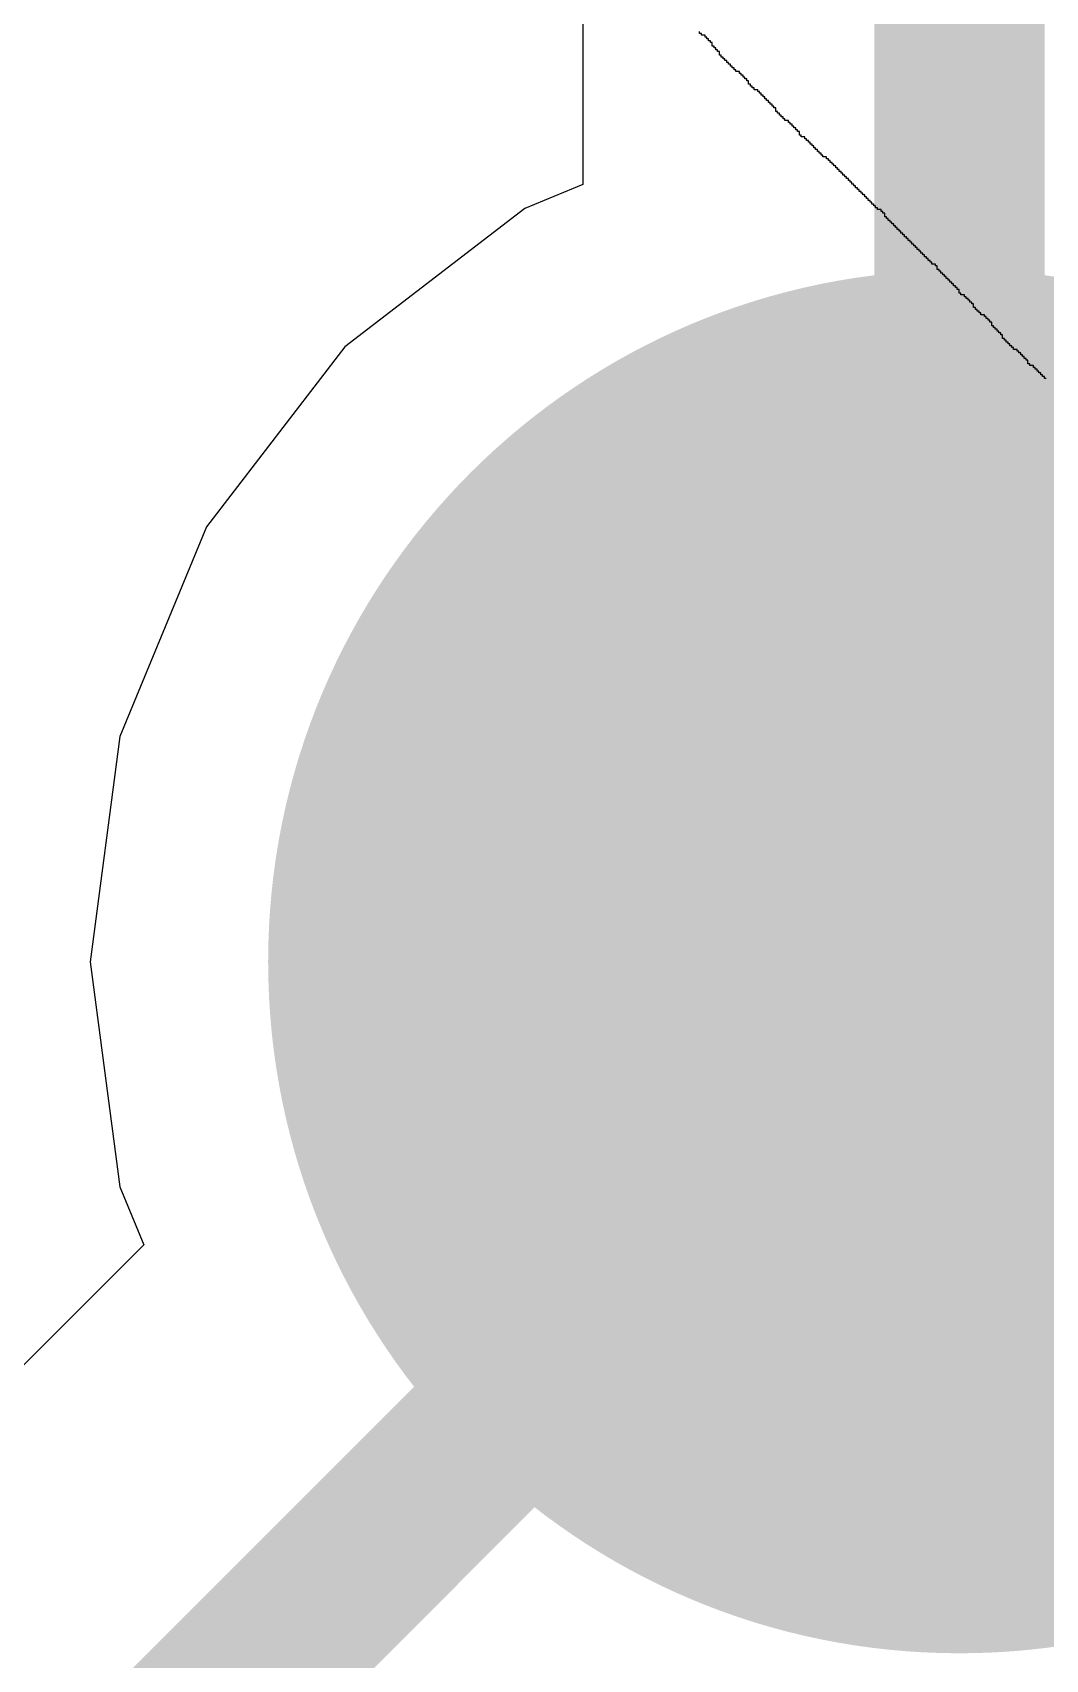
# Model space of a CAD drawing. Header units: millimetres. Extents: x 9.6 to 105, y 7.6 to 66.9.
# Drawn here: x 49.274 to 50.164, y 22.776 to 24.206 of the extents above; entities that cross this region are included whole.
import ezdxf

# ---------------------------------------------------------------- set-up
doc = ezdxf.new("R2010")
doc.units = ezdxf.units.MM
for name, color, linetype in [('BottomLayer', 5, 'Continuous'), ('BottomPaste', 16, 'Continuous'), ('BottomSolder', 6, 'Continuous'), ('TopOverlay', 2, 'Continuous')]:
    doc.layers.add(name, color=color, linetype=linetype)

msp = doc.modelspace()

# ---------------------------------------------------------------- hatches: boundary and pattern name
at = {"layer": 'BottomLayer'}
h = msp.add_hatch(color=5, dxfattribs=at)
edge = h.paths.add_edge_path()
edge.add_arc((50.0888, 23.3895), 0.508, 0, 360)
at = {"layer": 'BottomPaste'}
h = msp.add_hatch(color=16, dxfattribs=at)
edge = h.paths.add_edge_path()
edge.add_arc((50.0888, 23.3895), 0.458, 0, 360)
at = {"layer": 'BottomSolder'}
h = msp.add_hatch(color=6, dxfattribs=at)
edge = h.paths.add_edge_path()
edge.add_arc((50.0888, 23.3895), 0.608, 0, 360)

# ---------------------------------------------------------------- linework, layer by layer
at = {"layer": 'BottomLayer'}
for p, q in [((49.7574, 25.273), (49.7574, 24.0727)), ((49.7574, 24.0727), (49.7065, 24.0516)), ((49.7065, 24.0516), (49.5482, 23.9301)), ((49.5482, 23.9301), (49.4267, 23.7718)), ((49.4267, 23.7718), (49.3503, 23.5874)), ((49.3503, 23.5874), (49.3243, 23.3895)), ((49.3243, 23.3895), (49.3503, 23.1916)), ((49.3503, 23.1916), (49.3714, 23.1407)), ((49.3714, 23.1407), (48.7642, 22.5335))]:
    msp.add_line(p, q, dxfattribs=at)
at = {"layer": 'BottomLayer', "const_width": 0.15}
for points in [[(50.0888, 23.3895), (50.0888, 25.273)], [(48.9985, 22.2992), (50.0888, 23.3895)]]:
    msp.add_lwpolyline(points, dxfattribs=at)
at = {"layer": 'BottomLayer', "const_width": 0.075}
msp.add_lwpolyline([(50.0513, 23.3895, 1), (50.1263, 23.3895, 1)], format="xyb", close=True, dxfattribs=at)
msp.add_lwpolyline([(50.0513, 23.3895, 1), (50.1263, 23.3895, 1)], format="xyb", close=True, dxfattribs=at)
at = {"layer": 'TopOverlay'}
for p, q in [((49.8602, 24.2055), (49.8602, 24.2071)), ((49.8618, 24.2055), (49.8602, 24.2055)), ((49.8618, 24.2039), (49.8618, 24.2055)), ((49.8634, 24.2039), (49.8618, 24.2039)), ((49.865, 24.2039), (49.8634, 24.2039)), ((49.865, 24.2023), (49.865, 24.2039)), ((49.8666, 24.2023), (49.865, 24.2023)), ((49.8666, 24.2007), (49.8666, 24.2023)), ((49.8682, 24.2007), (49.8666, 24.2007)), ((49.8682, 24.1991), (49.8682, 24.2007)), ((49.8698, 24.1991), (49.8682, 24.1991)), ((49.8698, 24.1975), (49.8698, 24.1991)), ((49.8714, 24.1975), (49.8698, 24.1975)), ((49.8714, 24.1943), (49.8714, 24.1975)), ((49.873, 24.1943), (49.8714, 24.1943)), ((49.873, 24.1928), (49.873, 24.1943)), ((49.8746, 24.1928), (49.873, 24.1928)), ((49.8746, 24.1912), (49.8746, 24.1928)), ((49.8761, 24.1912), (49.8746, 24.1912)), ((49.8761, 24.1896), (49.8761, 24.1912)), ((49.8777, 24.1896), (49.8761, 24.1896)), ((49.8777, 24.1864), (49.8777, 24.1896)), ((49.8793, 24.1864), (49.8777, 24.1864)), ((49.8793, 24.1848), (49.8793, 24.1864)), ((49.8809, 24.1848), (49.8793, 24.1848)), ((49.8809, 24.1832), (49.8809, 24.1848)), ((49.8825, 24.1832), (49.8809, 24.1832)), ((49.8825, 24.1816), (49.8825, 24.1832)), ((49.8841, 24.1816), (49.8825, 24.1816)), ((49.8841, 24.18), (49.8841, 24.1816)), ((49.8857, 24.18), (49.8841, 24.18)), ((49.8857, 24.1784), (49.8857, 24.18)), ((49.8873, 24.1784), (49.8857, 24.1784)), ((49.8873, 24.1768), (49.8873, 24.1784)), ((49.8889, 24.1768), (49.8873, 24.1768)), ((49.8889, 24.1752), (49.8889, 24.1768)), ((49.8905, 24.1752), (49.8889, 24.1752)), ((49.8905, 24.1736), (49.8905, 24.1752)), ((49.8921, 24.1736), (49.8905, 24.1736)), ((49.8921, 24.172), (49.8921, 24.1736)), ((49.8937, 24.172), (49.8921, 24.172)), ((49.8953, 24.172), (49.8937, 24.172)), ((49.8953, 24.1704), (49.8953, 24.172)), ((49.8969, 24.1704), (49.8953, 24.1704)), ((49.8969, 24.1688), (49.8969, 24.1704)), ((49.8985, 24.1688), (49.8969, 24.1688)), ((49.8985, 24.1672), (49.8985, 24.1688)), ((49.9001, 24.1672), (49.8985, 24.1672)), ((49.9001, 24.1656), (49.9001, 24.1672)), ((49.9017, 24.1656), (49.9001, 24.1656)), ((49.9017, 24.164), (49.9017, 24.1656)), ((49.9033, 24.164), (49.9017, 24.164)), ((49.9033, 24.1608), (49.9033, 24.164)), ((49.9049, 24.1608), (49.9033, 24.1608)), ((49.9049, 24.1592), (49.9049, 24.1608)), ((49.9065, 24.1592), (49.9049, 24.1592)), ((49.9065, 24.1576), (49.9065, 24.1592)), ((49.9081, 24.1576), (49.9065, 24.1576)), ((49.9081, 24.156), (49.9081, 24.1576)), ((49.9097, 24.156), (49.9081, 24.156)), ((49.9113, 24.156), (49.9097, 24.156)), ((49.9113, 24.1545), (49.9113, 24.156)), ((49.9129, 24.1545), (49.9113, 24.1545)), ((49.9129, 24.1529), (49.9129, 24.1545)), ((49.9144, 24.1529), (49.9129, 24.1529)), ((49.9144, 24.1513), (49.9144, 24.1529)), ((49.916, 24.1513), (49.9144, 24.1513)), ((49.916, 24.1497), (49.916, 24.1513)), ((49.9176, 24.1497), (49.916, 24.1497)), ((49.9176, 24.1481), (49.9176, 24.1497)), ((49.9192, 24.1481), (49.9176, 24.1481)), ((49.9192, 24.1465), (49.9192, 24.1481)), ((49.9208, 24.1465), (49.9192, 24.1465)), ((49.9208, 24.1449), (49.9208, 24.1465)), ((49.9224, 24.1449), (49.9208, 24.1449)), ((49.9224, 24.1433), (49.9224, 24.1449)), ((49.924, 24.1433), (49.9224, 24.1433)), ((49.924, 24.1417), (49.924, 24.1433)), ((49.9256, 24.1417), (49.924, 24.1417)), ((49.9256, 24.1401), (49.9256, 24.1417)), ((49.9272, 24.1401), (49.9256, 24.1401)), ((49.9272, 24.1369), (49.9272, 24.1401)), ((49.9288, 24.1369), (49.9272, 24.1369)), ((49.9288, 24.1353), (49.9288, 24.1369)), ((49.9304, 24.1353), (49.9288, 24.1353)), ((49.9304, 24.1337), (49.9304, 24.1353)), ((49.932, 24.1337), (49.9304, 24.1337)), ((49.932, 24.1321), (49.932, 24.1337)), ((49.9336, 24.1321), (49.932, 24.1321)), ((49.9336, 24.1305), (49.9336, 24.1321)), ((49.9352, 24.1305), (49.9336, 24.1305)), ((49.9352, 24.1289), (49.9352, 24.1305)), ((49.9368, 24.1289), (49.9352, 24.1289)), ((49.9384, 24.1289), (49.9368, 24.1289)), ((49.9384, 24.1273), (49.9384, 24.1289)), ((49.94, 24.1273), (49.9384, 24.1273)), ((49.94, 24.1257), (49.94, 24.1273)), ((49.9416, 24.1257), (49.94, 24.1257)), ((49.9416, 24.1241), (49.9416, 24.1257)), ((49.9432, 24.1241), (49.9416, 24.1241)), ((49.9432, 24.1225), (49.9432, 24.1241)), ((49.9448, 24.1225), (49.9432, 24.1225)), ((49.9448, 24.1209), (49.9448, 24.1225)), ((49.9464, 24.1209), (49.9448, 24.1209)), ((49.9464, 24.1193), (49.9464, 24.1209)), ((49.948, 24.1193), (49.9464, 24.1193)), ((49.948, 24.1162), (49.948, 24.1193)), ((49.9496, 24.1162), (49.948, 24.1162)), ((49.9496, 24.1146), (49.9496, 24.1162)), ((49.9512, 24.1146), (49.9496, 24.1146)), ((49.9527, 24.1146), (49.9512, 24.1146)), ((49.9527, 24.113), (49.9527, 24.1146)), ((49.9543, 24.113), (49.9527, 24.113)), ((49.9543, 24.1114), (49.9543, 24.113)), ((49.9559, 24.1114), (49.9543, 24.1114)), ((49.9559, 24.1098), (49.9559, 24.1114)), ((49.9575, 24.1098), (49.9559, 24.1098)), ((49.9575, 24.1082), (49.9575, 24.1098)), ((49.9591, 24.1082), (49.9575, 24.1082)), ((49.9591, 24.1066), (49.9591, 24.1082)), ((49.9607, 24.1066), (49.9591, 24.1066)), ((49.9607, 24.105), (49.9607, 24.1066)), ((49.9623, 24.105), (49.9607, 24.105)), ((49.9623, 24.1034), (49.9623, 24.105)), ((49.9639, 24.1034), (49.9623, 24.1034)), ((49.9639, 24.1018), (49.9639, 24.1034)), ((49.9655, 24.1018), (49.9639, 24.1018)), ((49.9655, 24.1002), (49.9655, 24.1018)), ((49.9671, 24.1002), (49.9655, 24.1002)), ((49.9671, 24.0986), (49.9671, 24.1002)), ((49.9687, 24.0986), (49.9671, 24.0986)), ((49.9687, 24.097), (49.9687, 24.0986)), ((49.9703, 24.097), (49.9687, 24.097)), ((49.9719, 24.097), (49.9703, 24.097)), ((49.9719, 24.0954), (49.9719, 24.097)), ((49.9735, 24.0954), (49.9719, 24.0954)), ((49.9735, 24.0938), (49.9735, 24.0954)), ((49.9751, 24.0938), (49.9735, 24.0938)), ((49.9751, 24.0922), (49.9751, 24.0938)), ((49.9767, 24.0922), (49.9751, 24.0922)), ((49.9767, 24.0906), (49.9767, 24.0922)), ((49.9783, 24.0906), (49.9767, 24.0906)), ((49.9783, 24.089), (49.9783, 24.0906)), ((49.9799, 24.089), (49.9783, 24.089)), ((49.9799, 24.0874), (49.9799, 24.089)), ((49.9815, 24.0874), (49.9799, 24.0874)), ((49.9815, 24.0858), (49.9815, 24.0874)), ((49.9831, 24.0858), (49.9815, 24.0858)), ((49.9831, 24.0842), (49.9831, 24.0858)), ((49.9847, 24.0842), (49.9831, 24.0842)), ((49.9847, 24.0826), (49.9847, 24.0842)), ((49.9863, 24.0826), (49.9847, 24.0826)), ((49.9863, 24.081), (49.9863, 24.0826)), ((49.9879, 24.081), (49.9863, 24.081)), ((49.9879, 24.0794), (49.9879, 24.081)), ((49.9895, 24.0794), (49.9879, 24.0794)), ((49.9895, 24.0779), (49.9895, 24.0794)), ((49.9911, 24.0779), (49.9895, 24.0779)), ((49.9911, 24.0763), (49.9911, 24.0779)), ((49.9926, 24.0763), (49.9911, 24.0763)), ((49.9926, 24.0747), (49.9926, 24.0763)), ((49.9942, 24.0747), (49.9926, 24.0747)), ((49.9942, 24.0731), (49.9942, 24.0747)), ((49.9958, 24.0731), (49.9942, 24.0731)), ((49.9958, 24.0715), (49.9958, 24.0731)), ((49.9974, 24.0715), (49.9958, 24.0715)), ((49.9974, 24.0699), (49.9974, 24.0715)), ((49.999, 24.0699), (49.9974, 24.0699)), ((49.999, 24.0683), (49.999, 24.0699)), ((50.0006, 24.0683), (49.999, 24.0683)), ((50.0006, 24.0667), (50.0006, 24.0683)), ((50.0022, 24.0667), (50.0006, 24.0667)), ((50.0022, 24.0651), (50.0022, 24.0667)), ((50.0038, 24.0651), (50.0022, 24.0651)), ((50.0038, 24.0635), (50.0038, 24.0651)), ((50.0054, 24.0635), (50.0038, 24.0635)), ((50.0054, 24.0619), (50.0054, 24.0635)), ((50.007, 24.0619), (50.0054, 24.0619)), ((50.007, 24.0603), (50.007, 24.0619)), ((50.0086, 24.0603), (50.007, 24.0603)), ((50.0086, 24.0587), (50.0086, 24.0603)), ((50.0102, 24.0587), (50.0086, 24.0587)), ((50.0102, 24.0571), (50.0102, 24.0587)), ((50.0118, 24.0571), (50.0102, 24.0571)), ((50.0118, 24.0555), (50.0118, 24.0571)), ((50.0134, 24.0555), (50.0118, 24.0555)), ((50.0134, 24.0539), (50.0134, 24.0555)), ((50.015, 24.0539), (50.0134, 24.0539)), ((50.015, 24.0523), (50.015, 24.0539)), ((50.0166, 24.0523), (50.015, 24.0523)), ((50.0166, 24.0507), (50.0166, 24.0523)), ((50.0182, 24.0507), (50.0166, 24.0507)), ((50.0198, 24.0507), (50.0182, 24.0507)), ((50.0198, 24.0491), (50.0198, 24.0507)), ((50.0214, 24.0491), (50.0198, 24.0491)), ((50.0214, 24.0475), (50.0214, 24.0491)), ((50.023, 24.0475), (50.0214, 24.0475)), ((50.023, 24.0443), (50.023, 24.0475)), ((50.0246, 24.0443), (50.023, 24.0443)), ((50.0246, 24.0427), (50.0246, 24.0443)), ((50.0262, 24.0427), (50.0246, 24.0427)), ((50.0262, 24.0411), (50.0262, 24.0427)), ((50.0278, 24.0411), (50.0262, 24.0411)), ((50.0278, 24.0396), (50.0278, 24.0411)), ((50.0294, 24.0396), (50.0278, 24.0396)), ((50.0294, 24.038), (50.0294, 24.0396)), ((50.0309, 24.038), (50.0294, 24.038)), ((50.0309, 24.0364), (50.0309, 24.038)), ((50.0325, 24.0364), (50.0309, 24.0364)), ((50.0325, 24.0348), (50.0325, 24.0364)), ((50.0341, 24.0348), (50.0325, 24.0348)), ((50.0341, 24.0332), (50.0341, 24.0348)), ((50.0357, 24.0332), (50.0341, 24.0332)), ((50.0357, 24.0316), (50.0357, 24.0332)), ((50.0373, 24.0316), (50.0357, 24.0316)), ((50.0373, 24.03), (50.0373, 24.0316)), ((50.0389, 24.03), (50.0373, 24.03)), ((50.0389, 24.0284), (50.0389, 24.03)), ((50.0405, 24.0284), (50.0389, 24.0284)), ((50.0405, 24.0268), (50.0405, 24.0284)), ((50.0421, 24.0268), (50.0405, 24.0268)), ((50.0421, 24.0252), (50.0421, 24.0268)), ((50.0437, 24.0252), (50.0421, 24.0252)), ((50.0437, 24.0236), (50.0437, 24.0252)), ((50.0453, 24.0236), (50.0437, 24.0236)), ((50.0453, 24.022), (50.0453, 24.0236)), ((50.0469, 24.022), (50.0453, 24.022)), ((50.0469, 24.0204), (50.0469, 24.022)), ((50.0485, 24.0204), (50.0469, 24.0204)), ((50.0485, 24.0188), (50.0485, 24.0204)), ((50.0501, 24.0188), (50.0485, 24.0188)), ((50.0501, 24.0172), (50.0501, 24.0188)), ((50.0517, 24.0172), (50.0501, 24.0172)), ((50.0517, 24.0156), (50.0517, 24.0172)), ((50.0533, 24.0156), (50.0517, 24.0156)), ((50.0533, 24.014), (50.0533, 24.0156)), ((50.0549, 24.014), (50.0533, 24.014)), ((50.0549, 24.0124), (50.0549, 24.014)), ((50.0565, 24.0124), (50.0549, 24.0124)), ((50.0565, 24.0108), (50.0565, 24.0124)), ((50.0581, 24.0108), (50.0565, 24.0108)), ((50.0581, 24.0092), (50.0581, 24.0108)), ((50.0597, 24.0092), (50.0581, 24.0092)), ((50.0597, 24.0076), (50.0597, 24.0092)), ((50.0613, 24.0076), (50.0597, 24.0076)), ((50.0613, 24.006), (50.0613, 24.0076)), ((50.0629, 24.006), (50.0613, 24.006)), ((50.0629, 24.0044), (50.0629, 24.006)), ((50.0645, 24.0044), (50.0629, 24.0044)), ((50.0645, 24.0028), (50.0645, 24.0044)), ((50.0661, 24.0028), (50.0645, 24.0028)), ((50.0677, 24.0028), (50.0661, 24.0028)), ((50.0677, 24.0012), (50.0677, 24.0028)), ((50.0692, 24.0012), (50.0677, 24.0012)), ((50.0692, 23.9981), (50.0692, 24.0012)), ((50.0708, 23.9981), (50.0692, 23.9981)), ((50.0708, 23.9965), (50.0708, 23.9981)), ((50.0724, 23.9965), (50.0708, 23.9965)), ((50.0724, 23.9949), (50.0724, 23.9965)), ((50.074, 23.9949), (50.0724, 23.9949)), ((50.074, 23.9933), (50.074, 23.9949)), ((50.0756, 23.9933), (50.074, 23.9933)), ((50.0756, 23.9917), (50.0756, 23.9933)), ((50.0772, 23.9917), (50.0756, 23.9917)), ((50.0772, 23.9901), (50.0772, 23.9917)), ((50.0788, 23.9901), (50.0772, 23.9901)), ((50.0788, 23.9885), (50.0788, 23.9901)), ((50.0804, 23.9885), (50.0788, 23.9885)), ((50.0804, 23.9869), (50.0804, 23.9885)), ((50.082, 23.9869), (50.0804, 23.9869)), ((50.082, 23.9853), (50.082, 23.9869)), ((50.0836, 23.9853), (50.082, 23.9853)), ((50.0836, 23.9837), (50.0836, 23.9853)), ((50.0852, 23.9837), (50.0836, 23.9837)), ((50.0852, 23.9821), (50.0852, 23.9837)), ((50.0868, 23.9821), (50.0852, 23.9821)), ((50.0868, 23.9805), (50.0868, 23.9821)), ((50.0884, 23.9805), (50.0868, 23.9805)), ((50.0884, 23.9773), (50.0884, 23.9805)), ((50.09, 23.9773), (50.0884, 23.9773)), ((50.09, 23.9757), (50.09, 23.9773)), ((50.0916, 23.9757), (50.09, 23.9757)), ((50.0932, 23.9757), (50.0916, 23.9757)), ((50.0932, 23.9741), (50.0932, 23.9757)), ((50.0948, 23.9741), (50.0932, 23.9741)), ((50.0948, 23.9725), (50.0948, 23.9741)), ((50.0964, 23.9725), (50.0948, 23.9725)), ((50.0964, 23.9709), (50.0964, 23.9725)), ((50.098, 23.9709), (50.0964, 23.9709)), ((50.098, 23.9693), (50.098, 23.9709)), ((50.0996, 23.9693), (50.098, 23.9693)), ((50.0996, 23.9677), (50.0996, 23.9693)), ((50.1012, 23.9677), (50.0996, 23.9677)), ((50.1012, 23.9645), (50.1012, 23.9677)), ((50.1028, 23.9645), (50.1012, 23.9645)), ((50.1028, 23.9629), (50.1028, 23.9645)), ((50.1044, 23.9629), (50.1028, 23.9629)), ((50.1044, 23.9614), (50.1044, 23.9629)), ((50.106, 23.9614), (50.1044, 23.9614)), ((50.106, 23.9598), (50.106, 23.9614)), ((50.1075, 23.9598), (50.106, 23.9598)), ((50.1075, 23.9582), (50.1075, 23.9598)), ((50.1091, 23.9582), (50.1075, 23.9582)), ((50.1107, 23.9582), (50.1091, 23.9582)), ((50.1107, 23.9566), (50.1107, 23.9582)), ((50.1123, 23.9566), (50.1107, 23.9566)), ((50.1123, 23.955), (50.1123, 23.9566)), ((50.1139, 23.955), (50.1123, 23.955)), ((50.1139, 23.9534), (50.1139, 23.955)), ((50.1155, 23.9534), (50.1139, 23.9534)), ((50.1155, 23.9518), (50.1155, 23.9534)), ((50.1171, 23.9518), (50.1155, 23.9518)), ((50.1171, 23.9486), (50.1171, 23.9518)), ((50.1187, 23.9486), (50.1171, 23.9486)), ((50.1187, 23.947), (50.1187, 23.9486)), ((50.1203, 23.947), (50.1187, 23.947)), ((50.1203, 23.9454), (50.1203, 23.947)), ((50.1219, 23.9454), (50.1203, 23.9454)), ((50.1219, 23.9438), (50.1219, 23.9454)), ((50.1235, 23.9438), (50.1219, 23.9438)), ((50.1235, 23.9422), (50.1235, 23.9438)), ((50.1251, 23.9422), (50.1235, 23.9422)), ((50.1251, 23.9406), (50.1251, 23.9422)), ((50.1267, 23.9406), (50.1251, 23.9406)), ((50.1267, 23.9374), (50.1267, 23.9406)), ((50.1283, 23.9374), (50.1267, 23.9374)), ((50.1283, 23.9358), (50.1283, 23.9374)), ((50.1299, 23.9358), (50.1283, 23.9358)), ((50.1299, 23.9342), (50.1299, 23.9358)), ((50.1315, 23.9342), (50.1299, 23.9342)), ((50.1315, 23.9326), (50.1315, 23.9342)), ((50.1331, 23.9326), (50.1315, 23.9326)), ((50.1331, 23.931), (50.1331, 23.9326)), ((50.1347, 23.931), (50.1331, 23.931)), ((50.1347, 23.9294), (50.1347, 23.931)), ((50.1363, 23.9294), (50.1347, 23.9294)), ((50.1363, 23.9278), (50.1363, 23.9294)), ((50.1379, 23.9278), (50.1363, 23.9278)), ((50.1395, 23.9278), (50.1379, 23.9278)), ((50.1395, 23.9262), (50.1395, 23.9278)), ((50.1411, 23.9262), (50.1395, 23.9262)), ((50.1411, 23.9246), (50.1411, 23.9262)), ((50.1427, 23.9246), (50.1411, 23.9246)), ((50.1427, 23.9231), (50.1427, 23.9246)), ((50.1443, 23.9231), (50.1427, 23.9231)), ((50.1443, 23.9215), (50.1443, 23.9231)), ((50.1458, 23.9215), (50.1443, 23.9215)), ((50.1458, 23.9199), (50.1458, 23.9215)), ((50.1474, 23.9199), (50.1458, 23.9199)), ((50.1474, 23.9183), (50.1474, 23.9199)), ((50.149, 23.9183), (50.1474, 23.9183)), ((50.149, 23.9151), (50.149, 23.9183)), ((50.1506, 23.9151), (50.149, 23.9151)), ((50.1506, 23.9135), (50.1506, 23.9151)), ((50.1522, 23.9135), (50.1506, 23.9135)), ((50.1538, 23.9135), (50.1522, 23.9135)), ((50.1538, 23.9119), (50.1538, 23.9135)), ((50.1554, 23.9119), (50.1538, 23.9119)), ((50.1554, 23.9103), (50.1554, 23.9119)), ((50.157, 23.9103), (50.1554, 23.9103)), ((50.157, 23.9087), (50.157, 23.9103)), ((50.1586, 23.9087), (50.157, 23.9087)), ((50.1586, 23.9071), (50.1586, 23.9087)), ((50.1602, 23.9071), (50.1586, 23.9071)), ((50.1602, 23.9055), (50.1602, 23.9071)), ((50.1618, 23.9055), (50.1602, 23.9055)), ((50.1618, 23.9039), (50.1618, 23.9055)), ((50.1634, 23.9039), (50.1618, 23.9039)), ((50.1634, 23.9023), (50.1634, 23.9039)), ((50.165, 23.9023), (50.1634, 23.9023))]:
    msp.add_line(p, q, dxfattribs=at)

doc.saveas('drawing.dxf')
